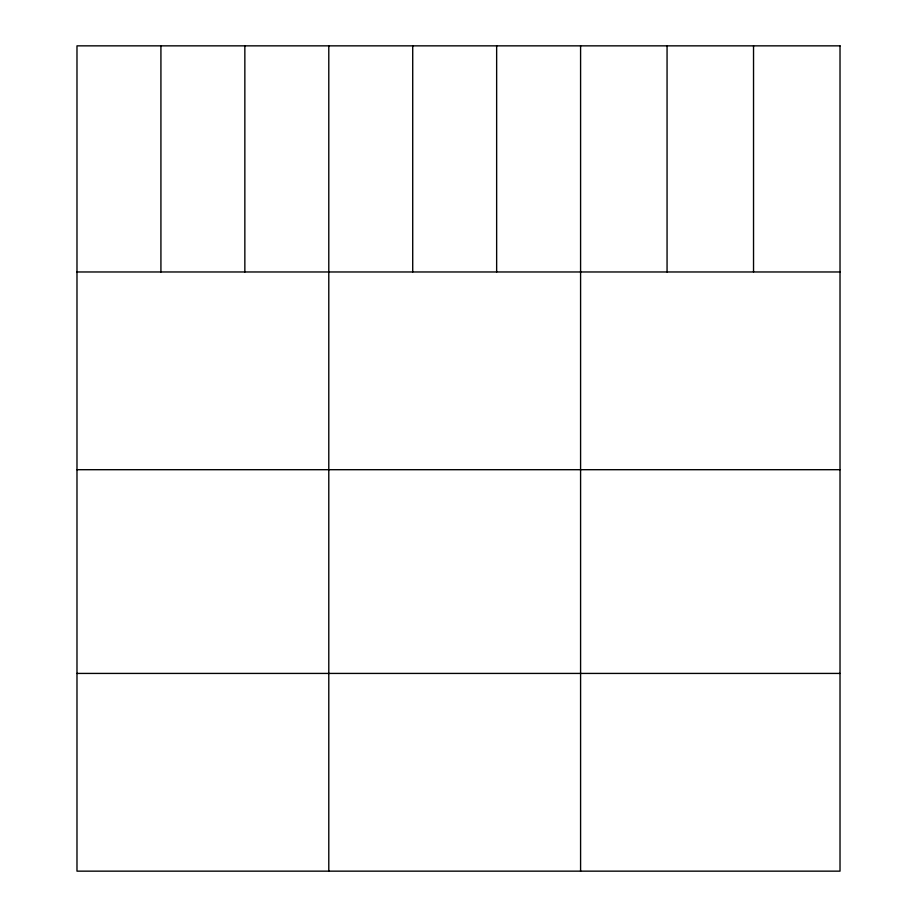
<?xml version="1.0" encoding="UTF-8"?>
<svg xmlns="http://www.w3.org/2000/svg" width="917" height="917" viewBox="0 0 917 917"><rect width="100%" height="100%" fill="white"/><g stroke="black" fill="none" stroke-linecap="round" stroke-linejoin="round"><path stroke-width="1.38" d="M76.982 271.971L840.018 271.971M76.982 469.699L840.018 469.699M76.982 673.422L840.018 673.422M753.533 45.85L753.533 271.971M667.06 45.85L667.06 271.971M580.587 45.85L580.587 871.15M496.647 45.85L496.647 271.971M412.719 45.85L412.719 271.971M328.79 45.85L328.79 871.15M244.85 45.85L244.85 271.971M160.922 45.85L160.922 271.971M840.018 45.85L76.982 45.85L76.982 871.15L840.018 871.15L840.018 45.85"/></g></svg>
